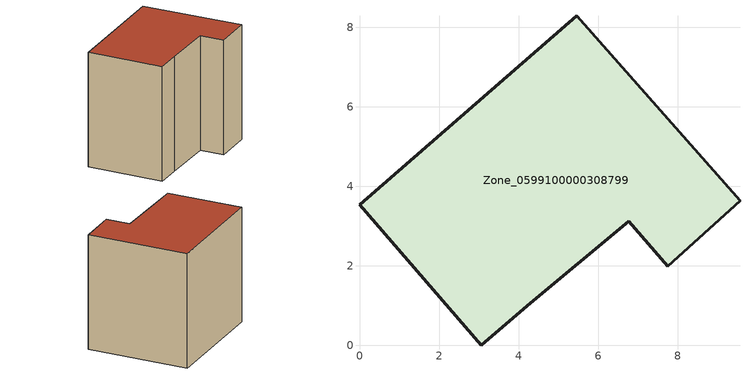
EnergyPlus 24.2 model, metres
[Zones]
Zone_0599100000308799
 floor ground (C_G): 5.47,8.29 9.57,3.63 7.75,1.99 6.77,3.12 4.22,0.99 3.06,0 0,3.53 z0
 wall outside (C_F): 9.57,3.63 5.47,8.29 0,3.53 3.06,0 4.22,0.99 6.77,3.12 7.75,1.99 9.57,3.63 z0:7.11
 roof outside (C_R): 7.75,1.99 9.57,3.63 5.47,8.29 0,3.53 3.06,0 4.22,0.99 6.77,3.12 z7.11
[BUILDING]
Pand.0599100000308799: North Axis=0; Terrain=City; Loads Convergence Tolerance Value=0.04; Temperature Convergence Tolerance Value=0.4; Solar Distribution=FullExterior; Maximum Number of Warmup Days=25; Minimum Number of Warmup Days=1
[Site:Location]
Rotterdam.The.Hague.AP_ZH_NLD Design_Conditions: Latitude=51.96; Longitude=4.45; Time Zone=1; Elevation=-4.5
[SITE:GROUNDTEMPERATURE:BUILDINGSURFACE]
18, 18, 18, 18, 18, 18, 18, 18, 18, 18, 18, 18
[MATERIAL] Thermal Absorptance=0.9; Solar Absorptance=0.7; Visible Absorptance=0.7
Name | Roughness | Thickness | Conductivity | Density | Specific Heat
G.TI.1946 | MediumSmooth | 0.15 | 1 | 540 | 1210
F.TI.1946 | Rough | 0.3 | 0.857143 | 1920 | 840
R.TI.1946 | MediumRough | 0.2 | 0.1 | 1500 | 1000
[CONSTRUCTION]
C_G: G.TI.1946
C_F: F.TI.1946
C_R: R.TI.1946
[ZONE]
Zone_0599100000308799: Type=1; Multiplier=1; Ceiling Height=Autocalculate; Volume=Autocalculate; Floor Area=autocalculate; Part of Total Floor Area=Yes
[ZONEINFILTRATION:DESIGNFLOWRATE]
Infil_Zone_0599100000308799: Zone or ZoneList or Space or SpaceList=Zone_0599100000308799; Schedule=AlwaysOn; Design Flow Rate Calculation Method=Flow/Area; Flow Rate per Floor Area=0.003; Constant Term Coefficient=1; Temperature Term Coefficient=0; Velocity Term Coefficient=0; Velocity Squared Term Coefficient=0
[HVACTEMPLATE:ZONE:IDEALLOADSAIRSYSTEM]
Zone_0599100000308799: Maximum Heating Supply Air Temperature=50; Minimum Cooling Supply Air Temperature=13; Maximum Heating Supply Air Humidity Ratio=0.0156; Minimum Cooling Supply Air Humidity Ratio=0.0077; Heating Limit=NoLimit; Cooling Limit=NoLimit; Dehumidification Control Type=ConstantSensibleHeatRatio; Cooling Sensible Heat Ratio=0.7; Dehumidification Setpoint=60; Humidification Control Type=None; Humidification Setpoint=30; Outdoor Air Method=None; Outdoor Air Flow Rate per Person=0.00944; Outdoor Air Flow Rate per Zone Floor Area=0; Outdoor Air Flow Rate per Zone=0; Demand Controlled Ventilation Type=None; Outdoor Air Economizer Type=NoEconomizer; Heat Recovery Type=None; Sensible Heat Recovery Effectiveness=0.7; Latent Heat Recovery Effectiveness=0.65
[ZONECONTROL:THERMOSTAT]
ThermostatControl_Zone_0599100000308799: Zone or ZoneList=Zone_0599100000308799; Control Type Schedule=DualSetpointControlType; Control 1=Thermostat_Zone_0599100000308799; Temperature Difference Between Cutout And Setpoint=0
[THERMOSTATSETPOINT:DUALSETPOINT]
Thermostat_Zone_0599100000308799: Heating Setpoint Temperature Schedule=HeatingSetpoint_Zone_0599100000308799; Cooling Setpoint Temperature Schedule=CoolingSetpoint_Zone_0599100000308799
[SCHEDULE:COMPACT]
HeatingSetpoint_Zone_0599100000308799: Through: 12/31, For: AllDays, Until: 24:00, 21
CoolingSetpoint_Zone_0599100000308799: Through: 12/31, For: AllDays, Until: 24:00, 24
DualSetpointControlType: Through: 12/31, For: AllDays, Until: 24:00, 4
AlwaysOn: Through: 12/31, For: AllDays, Until: 24:00, 1
